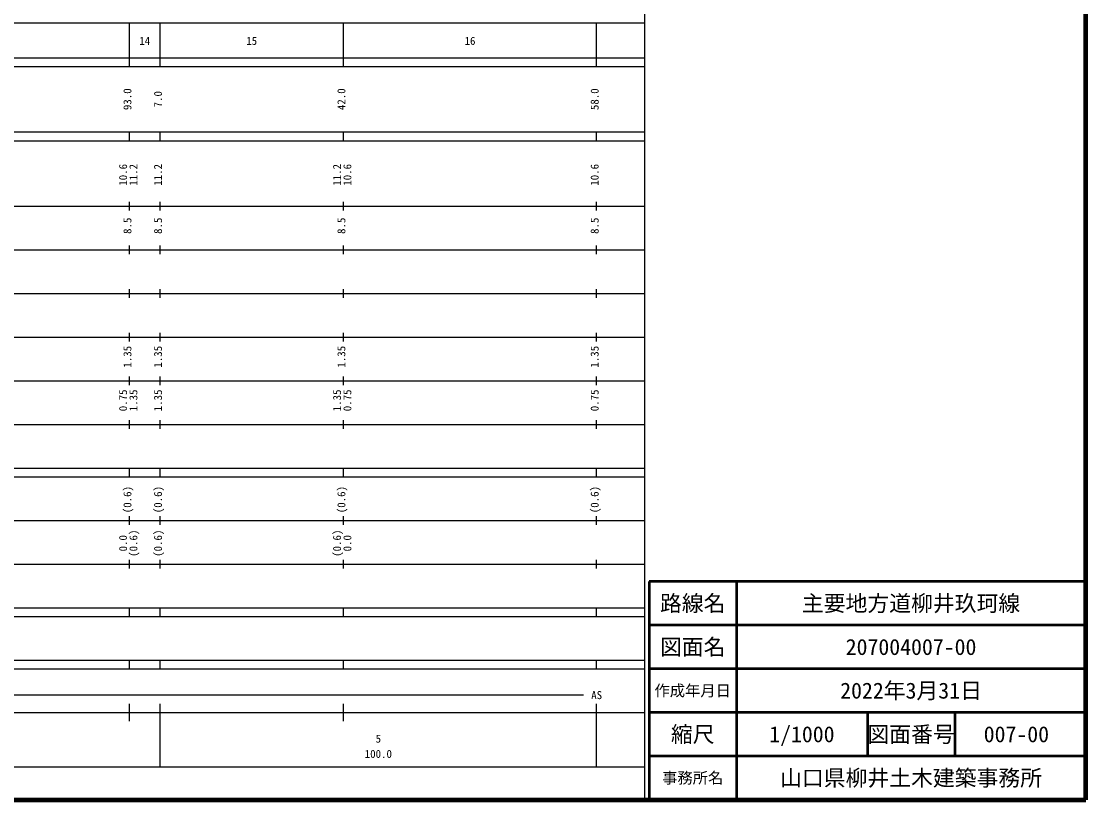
# Model space of a CAD drawing. Units: millimetres on the paper, enlarged 1000 times. Extents: x 40000 to 680000, y 20000 to 380000.
# Drawn here: x 436232 to 680000, y 20000 to 198357 of the extents above; entities that cross this region are included whole.
import ezdxf
from ezdxf.enums import TextEntityAlignment as Align

# ---------------------------------------------------------------- set-up
doc = ezdxf.new("R2010")
doc.units = ezdxf.units.MM
doc.header["$LTSCALE"] = 1000
for name, color, linetype, lineweight in [('M-TTL', 2, 'Continuous', 140), ('M-TTL-BAND', 7, 'Continuous', 25), ('M-TTL-FRAM', 2, 'Continuous', 50), ('M-TTL-LINE', 7, 'Continuous', 50)]:
    doc.layers.add(name, color=color, linetype=linetype, lineweight=lineweight)
doc.layers.add('M-TTL-TXT', color=7, linetype='Continuous')
doc.styles.add('ＭＳ ゴシック', font='')
doc.styles.get('ＭＳ ゴシック').set_extended_font_data('MS Gothic')

msp = doc.modelspace()

# ---------------------------------------------------------------- linework, layer by layer
at = {"layer": 'M-TTL'}
for p, q in [((680000, 20000), (680000, 380000)), ((40000, 20000), (680000, 20000))]:
    msp.add_line(p, q, dxfattribs=at)
at = {"layer": 'M-TTL-BAND'}
for p, q in [((579000, 20000), (579000, 370000)), ((68000, 198000), (579000, 198000)), ((461000, 188000), (461000, 198000)), ((468000, 188000), (468000, 198000)), ((510000, 188000), (510000, 198000)), ((568000, 188000), (568000, 198000)), ((40000, 190000), (579000, 190000)), ((40000, 188000), (579000, 188000)), ((40000, 173000), (579000, 173000)), ((40000, 171000), (579000, 171000)), ((461000, 171000), (461000, 173000)), ((468000, 171000), (468000, 173000)), ((510000, 171000), (510000, 173000)), ((568000, 171000), (568000, 173000)), ((461000, 155000), (461000, 157000)), ((468000, 155000), (468000, 157000)), ((510000, 155000), (510000, 157000)), ((568000, 155000), (568000, 157000)), ((40000, 156000), (579000, 156000)), ((461000, 145000), (461000, 147000)), ((468000, 145000), (468000, 147000)), ((510000, 145000), (510000, 147000)), ((568000, 145000), (568000, 147000)), ((46000, 146000), (579000, 146000)), ((461000, 135000), (461000, 137000)), ((468000, 135000), (468000, 137000)), ((510000, 135000), (510000, 137000)), ((568000, 135000), (568000, 137000)), ((52000, 136000), (579000, 136000)), ((461000, 125000), (461000, 127000)), ((468000, 125000), (468000, 127000)), ((510000, 125000), (510000, 127000)), ((568000, 125000), (568000, 127000)), ((46000, 126000), (579000, 126000)), ((52000, 116000), (579000, 116000)), ((461000, 115000), (461000, 117000)), ((468000, 115000), (468000, 117000)), ((510000, 115000), (510000, 117000)), ((568000, 115000), (568000, 117000)), ((46000, 106000), (579000, 106000)), ((461000, 105000), (461000, 107000)), ((468000, 105000), (468000, 107000)), ((510000, 105000), (510000, 107000)), ((568000, 105000), (568000, 107000)), ((40000, 96000), (579000, 96000)), ((461000, 94000), (461000, 96000)), ((468000, 94000), (468000, 96000)), ((510000, 94000), (510000, 96000)), ((568000, 94000), (568000, 96000)), ((40000, 94000), (579000, 94000)), ((49000, 84000), (579000, 84000)), ((461000, 83000), (461000, 85000)), ((468000, 83000), (468000, 85000)), ((510000, 83000), (510000, 85000)), ((568000, 83000), (568000, 85000)), ((40000, 74000), (579000, 74000)), ((461000, 73000), (461000, 75000)), ((468000, 73000), (468000, 75000)), ((510000, 73000), (510000, 75000)), ((568000, 73000), (568000, 75000)), ((40000, 64000), (579000, 64000)), ((461000, 62000), (461000, 64000)), ((468000, 62000), (468000, 64000)), ((510000, 62000), (510000, 64000)), ((568000, 62000), (568000, 64000)), ((40000, 62000), (579000, 62000)), ((40000, 52000), (579000, 52000)), ((461000, 50000), (461000, 52000)), ((468000, 50000), (468000, 52000)), ((510000, 50000), (510000, 52000)), ((568000, 50000), (568000, 52000)), ((40000, 50000), (579000, 50000)), ((71000, 44000), (565000, 44000)), ((461000, 38000), (461000, 42000)), ((468000, 27500), (468000, 42000)), ((510000, 38000), (510000, 42000)), ((568000, 27500), (568000, 42000)), ((40000, 40000), (579000, 40000)), ((68000, 27500), (579000, 27500))]:
    msp.add_line(p, q, dxfattribs=at)
at = {"layer": 'M-TTL-FRAM'}
for p, q in [((680000, 70000), (580000, 70000)), ((580000, 70000), (580000, 20000))]:
    msp.add_line(p, q, dxfattribs=at)
at = {"layer": 'M-TTL-LINE'}
for p, q in [((600000, 70000), (600000, 20000)), ((680000, 60000), (580000, 60000)), ((680000, 50000), (580000, 50000)), ((680000, 40000), (580000, 40000)), ((630000, 40000), (630000, 30000)), ((650000, 40000), (650000, 30000)), ((680000, 30000), (580000, 30000))]:
    msp.add_line(p, q, dxfattribs=at)

# ---------------------------------------------------------------- texts
at = {"layer": 'M-TTL-BAND', "style": 'ＭＳ ゴシック'}
for s, p in [('14', (464500, 192405)), ('15', (489000, 192405)), ('16', (539000, 192405)), ('AS', (568000, 42500)), ('5', (518000, 32523)), ('100.0', (518000, 29033))]:
    msp.add_text(s, height=1833, dxfattribs=at).set_placement(p, align=Align.BOTTOM_CENTER)
for s, p in [('93.0', (462000, 180500)), ('42.0', (511000, 180500)), ('58.0', (569000, 180500)), ('7.0', (469000, 180500)), ('10.6', (461000, 163174)), ('11.2', (463370, 163174)), ('11.2', (469000, 163174)), ('11.2', (510000, 163174)), ('10.6', (512370, 163174)), ('10.6', (569000, 163174)), ('8.5', (462000, 151500)), ('8.5', (469000, 151500)), ('8.5', (511000, 151500)), ('8.5', (569000, 151500)), ('1.35', (462000, 121500)), ('1.35', (469000, 121500)), ('1.35', (511000, 121500)), ('1.35', (569000, 121500)), ('0.75', (461000, 111500)), ('1.35', (463370, 111500)), ('1.35', (469000, 111500)), ('1.35', (510000, 111500)), ('0.75', (512370, 111500)), ('0.75', (569000, 111500)), ('(0.6)', (462000, 88764)), ('(0.6)', (469000, 88764)), ('(0.6)', (511000, 88764)), ('(0.6)', (569000, 88764)), ('0.0', (461000, 78764)), ('(0.6)', (463370, 78764)), ('(0.6)', (469000, 78764)), ('(0.6)', (510000, 78764)), ('0.0', (512370, 78764))]:
    msp.add_text(s, height=1833, rotation=90, dxfattribs=at).set_placement(p, align=Align.BOTTOM_CENTER)
at = {"layer": 'M-TTL-TXT', "style": 'ＭＳ ゴシック'}
for s, height, p in [('路線名', 3666, (590000, 65000)), ('路線名', 3666, (590000, 65000)), ('主要地方道柳井玖珂線', 3666, (640000, 65000)), ('図面名', 3666, (590000, 55000)), ('図面名', 3666, (590000, 55000)), ('207004007-00', 3666, (640000, 55000)), ('作成年月日', 2566, (590000, 45000)), ('作成年月日', 2566, (590000, 45000)), ('2022年3月31日', 3666, (640000, 45000)), ('縮尺', 3666, (590000, 35000)), ('縮尺', 3666, (590000, 35000)), ('1/1000', 3666, (615000, 35000)), ('図面番号', 3666, (640000, 35000)), ('図面番号', 3666, (640000, 35000)), ('007-00', 3666, (664125, 35000)), ('山口県柳井土木建築事務所', 3666, (640000, 25000)), ('事務所名', 2566, (590000, 25000)), ('事務所名', 2566, (590000, 25000))]:
    msp.add_text(s, height=height, dxfattribs=at).set_placement(p, align=Align.MIDDLE_CENTER)

doc.saveas('drawing.dxf')
